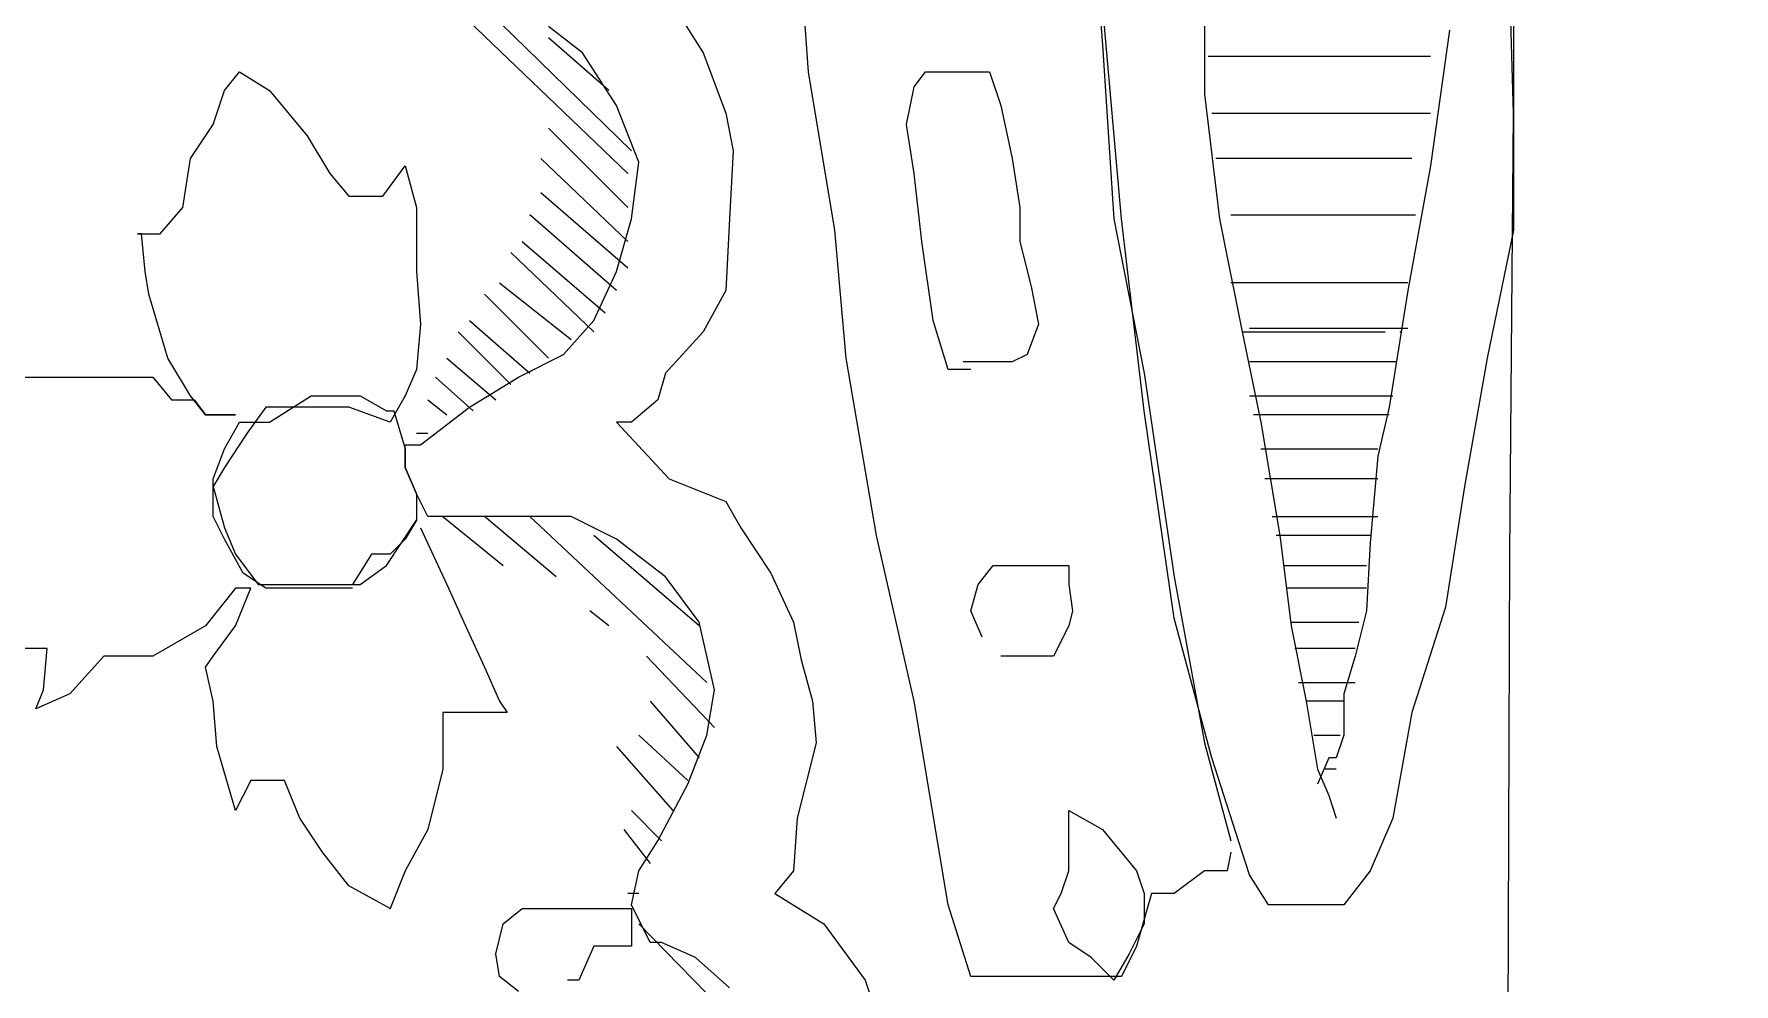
# Model space of a CAD drawing. Extents: x 735054 to 735644, y 4350981 to 4352008.
# Drawn here: x 735081.075 to 735085.585, y 4351838.08 to 4351840.6 of the extents above; entities that cross this region are included whole.
import ezdxf

# ---------------------------------------------------------------- set-up
doc = ezdxf.new("R2010")
doc.units = 0
doc.layers.get('0').update_dxf_attribs({"linetype": 'CONTINUOUS'})

msp = doc.modelspace()

# ---------------------------------------------------------------- linework, layer by layer
at = {"color": 0, "linetype": 'CONTINUOUS'}
for p, q in [((735085, 4351840.39), (735084.97, 4351841.39)), ((735085, 4351840.39), (735084.97, 4351841.39)), ((735083.87, 4351841.06), (735083.91, 4351840.57)), ((735083.87, 4351841.06), (735083.91, 4351840.57)), ((735083.13, 4351840.5), (735083.1, 4351840.92)), ((735083.13, 4351840.5), (735083.1, 4351840.92)), ((735085, 4351840.85), (735085, 4351840.44)), ((735085, 4351840.85), (735085, 4351840.44)), ((735084.18, 4351840.78), (735084.18, 4351840.44)), ((735084.18, 4351840.78), (735084.18, 4351840.44)), ((735082.65, 4351840.23), (735082.16, 4351840.7)), ((735082.65, 4351840.23), (735082.16, 4351840.7)), ((735082.24, 4351840.7), (735082.66, 4351840.29)), ((735082.24, 4351840.7), (735082.66, 4351840.29)), ((735083.96, 4351840.11), (735083.91, 4351840.68)), ((735083.96, 4351840.11), (735083.91, 4351840.68)), ((735082.53, 4351840.55), (735082.44, 4351840.62)), ((735082.53, 4351840.55), (735082.44, 4351840.62)), ((735082.8, 4351840.63), (735082.85, 4351840.55)), ((735082.8, 4351840.63), (735082.85, 4351840.55)), ((735082.6, 4351840.45), (735082.44, 4351840.59)), ((735082.6, 4351840.45), (735082.44, 4351840.59)), ((735083.91, 4351840.57), (735083.94, 4351840.11)), ((735083.91, 4351840.57), (735083.94, 4351840.11)), ((735084.83, 4351840.61), (735084.78, 4351840.25)), ((735084.83, 4351840.61), (735084.78, 4351840.25)), ((735082.62, 4351840.41), (735082.53, 4351840.55)), ((735082.62, 4351840.41), (735082.53, 4351840.55)), ((735082.85, 4351840.55), (735082.91, 4351840.39)), ((735082.85, 4351840.55), (735082.91, 4351840.39)), ((735084.51, 4351840.54), (735084.19, 4351840.54)), ((735084.51, 4351840.54), (735084.19, 4351840.54)), ((735084.78, 4351840.54), (735084.51, 4351840.54)), ((735084.78, 4351840.54), (735084.51, 4351840.54)), ((735081.58, 4351840.45), (735081.62, 4351840.5)), ((735081.58, 4351840.45), (735081.62, 4351840.5)), ((735081.62, 4351840.5), (735081.7, 4351840.45)), ((735081.62, 4351840.5), (735081.7, 4351840.45)), ((735083.2, 4351840.08), (735083.13, 4351840.5)), ((735083.2, 4351840.08), (735083.13, 4351840.5)), ((735083.41, 4351840.46), (735083.44, 4351840.5)), ((735083.41, 4351840.46), (735083.44, 4351840.5)), ((735083.44, 4351840.5), (735083.49, 4351840.5)), ((735083.44, 4351840.5), (735083.49, 4351840.5)), ((735083.49, 4351840.5), (735083.54, 4351840.5)), ((735083.49, 4351840.5), (735083.54, 4351840.5)), ((735083.54, 4351840.5), (735083.61, 4351840.5)), ((735083.54, 4351840.5), (735083.61, 4351840.5)), ((735083.61, 4351840.5), (735083.64, 4351840.41)), ((735083.61, 4351840.5), (735083.64, 4351840.41)), ((735081.55, 4351840.36), (735081.58, 4351840.45)), ((735081.55, 4351840.36), (735081.58, 4351840.45)), ((735081.7, 4351840.45), (735081.8, 4351840.33)), ((735081.7, 4351840.45), (735081.8, 4351840.33)), ((735083.39, 4351840.36), (735083.41, 4351840.46)), ((735083.39, 4351840.36), (735083.41, 4351840.46)), ((735084.18, 4351840.44), (735084.22, 4351840.11)), ((735084.18, 4351840.44), (735084.22, 4351840.11)), ((735085, 4351840.44), (735085, 4351840.08)), ((735085, 4351840.44), (735085, 4351840.08)), ((735082.68, 4351840.26), (735082.62, 4351840.41)), ((735082.68, 4351840.26), (735082.62, 4351840.41)), ((735082.91, 4351840.39), (735082.93, 4351840.29)), ((735082.91, 4351840.39), (735082.93, 4351840.29)), ((735083.64, 4351840.41), (735083.67, 4351840.27)), ((735083.64, 4351840.41), (735083.67, 4351840.27)), ((735084.2, 4351840.39), (735084.5, 4351840.39)), ((735084.2, 4351840.39), (735084.5, 4351840.39)), ((735084.5, 4351840.39), (735084.66, 4351840.39)), ((735084.5, 4351840.39), (735084.66, 4351840.39)), ((735084.66, 4351840.39), (735084.78, 4351840.39)), ((735084.66, 4351840.39), (735084.78, 4351840.39)), ((735084.99, 4351839.22), (735085, 4351840.39)), ((735084.99, 4351839.22), (735085, 4351840.39)), ((735081.49, 4351840.27), (735081.55, 4351840.36)), ((735081.49, 4351840.27), (735081.55, 4351840.36)), ((735082.44, 4351840.35), (735082.65, 4351840.14)), ((735082.44, 4351840.35), (735082.65, 4351840.14)), ((735083.41, 4351840.23), (735083.39, 4351840.36)), ((735083.41, 4351840.23), (735083.39, 4351840.36)), ((735081.8, 4351840.33), (735081.86, 4351840.23)), ((735081.8, 4351840.33), (735081.86, 4351840.23)), ((735081.47, 4351840.14), (735081.49, 4351840.27)), ((735081.47, 4351840.14), (735081.49, 4351840.27)), ((735082.65, 4351840.05), (735082.42, 4351840.27)), ((735082.65, 4351840.05), (735082.42, 4351840.27)), ((735082.66, 4351840.11), (735082.68, 4351840.26)), ((735082.66, 4351840.11), (735082.68, 4351840.26)), ((735082.93, 4351840.29), (735082.92, 4351840.11)), ((735082.93, 4351840.29), (735082.92, 4351840.11)), ((735083.67, 4351840.27), (735083.69, 4351840.14)), ((735083.67, 4351840.27), (735083.69, 4351840.14)), ((735084.33, 4351840.27), (735084.21, 4351840.27)), ((735084.33, 4351840.27), (735084.21, 4351840.27)), ((735084.54, 4351840.27), (735084.33, 4351840.27)), ((735084.54, 4351840.27), (735084.33, 4351840.27)), ((735084.73, 4351840.27), (735084.54, 4351840.27)), ((735084.73, 4351840.27), (735084.54, 4351840.27)), ((735081.86, 4351840.23), (735081.91, 4351840.17)), ((735081.86, 4351840.23), (735081.91, 4351840.17)), ((735082, 4351840.17), (735082.06, 4351840.25)), ((735082, 4351840.17), (735082.06, 4351840.25)), ((735082.06, 4351840.25), (735082.09, 4351840.14)), ((735082.06, 4351840.25), (735082.09, 4351840.14)), ((735083.43, 4351840.05), (735083.41, 4351840.23)), ((735083.43, 4351840.05), (735083.41, 4351840.23)), ((735084.78, 4351840.25), (735084.72, 4351839.92)), ((735084.78, 4351840.25), (735084.72, 4351839.92)), ((735081.91, 4351840.17), (735081.95, 4351840.17)), ((735081.91, 4351840.17), (735081.95, 4351840.17)), ((735081.95, 4351840.17), (735082, 4351840.17)), ((735081.95, 4351840.17), (735082, 4351840.17)), ((735082.42, 4351840.18), (735082.65, 4351839.98)), ((735082.42, 4351840.18), (735082.65, 4351839.98)), ((735081.41, 4351840.07), (735081.47, 4351840.14)), ((735081.41, 4351840.07), (735081.47, 4351840.14)), ((735082.09, 4351840.14), (735082.09, 4351839.97)), ((735082.09, 4351840.14), (735082.09, 4351839.97)), ((735082.62, 4351839.92), (735082.39, 4351840.12)), ((735082.62, 4351839.92), (735082.39, 4351840.12)), ((735083.69, 4351840.14), (735083.69, 4351840.05)), ((735083.69, 4351840.14), (735083.69, 4351840.05)), ((735084.25, 4351840.12), (735084.47, 4351840.12)), ((735084.25, 4351840.12), (735084.47, 4351840.12)), ((735084.47, 4351840.12), (735084.62, 4351840.12)), ((735084.47, 4351840.12), (735084.62, 4351840.12)), ((735084.62, 4351840.12), (735084.74, 4351840.12)), ((735084.62, 4351840.12), (735084.74, 4351840.12)), ((735082.62, 4351839.97), (735082.66, 4351840.11)), ((735082.62, 4351839.97), (735082.66, 4351840.11)), ((735082.92, 4351840.11), (735082.91, 4351839.92)), ((735082.92, 4351840.11), (735082.91, 4351839.92)), ((735083.23, 4351839.74), (735083.2, 4351840.08)), ((735083.23, 4351839.74), (735083.2, 4351840.08)), ((735083.94, 4351840.11), (735084.02, 4351839.7)), ((735083.94, 4351840.11), (735084.02, 4351839.7)), ((735084.02, 4351839.6), (735083.96, 4351840.11)), ((735084.02, 4351839.6), (735083.96, 4351840.11)), ((735084.22, 4351840.11), (735084.28, 4351839.81)), ((735084.22, 4351840.11), (735084.28, 4351839.81)), ((735085, 4351840.08), (735084.93, 4351839.74)), ((735085, 4351840.08), (735084.93, 4351839.74)), ((735081.36, 4351840.07), (735081.35, 4351840.07)), ((735081.35, 4351840.07), (735081.41, 4351840.07)), ((735081.36, 4351840.07), (735081.35, 4351840.07)), ((735081.35, 4351840.07), (735081.41, 4351840.07)), ((735081.37, 4351839.97), (735081.36, 4351840.07)), ((735081.37, 4351839.97), (735081.36, 4351840.07)), ((735082.37, 4351840.05), (735082.59, 4351839.86)), ((735082.37, 4351840.05), (735082.59, 4351839.86)), ((735083.46, 4351839.84), (735083.43, 4351840.05)), ((735083.46, 4351839.84), (735083.43, 4351840.05)), ((735083.69, 4351840.05), (735083.72, 4351839.93)), ((735083.69, 4351840.05), (735083.72, 4351839.93)), ((735082.56, 4351839.81), (735082.34, 4351840.02)), ((735082.56, 4351839.81), (735082.34, 4351840.02)), ((735081.38, 4351839.91), (735081.37, 4351839.97)), ((735081.38, 4351839.91), (735081.37, 4351839.97)), ((735082.09, 4351839.97), (735082.1, 4351839.83)), ((735082.09, 4351839.97), (735082.1, 4351839.83)), ((735082.31, 4351839.94), (735082.5, 4351839.79)), ((735082.31, 4351839.94), (735082.5, 4351839.79)), ((735082.56, 4351839.84), (735082.62, 4351839.97)), ((735082.56, 4351839.84), (735082.62, 4351839.97)), ((735084.36, 4351839.94), (735084.25, 4351839.94)), ((735084.36, 4351839.94), (735084.25, 4351839.94)), ((735084.51, 4351839.94), (735084.36, 4351839.94)), ((735084.51, 4351839.94), (735084.36, 4351839.94)), ((735084.72, 4351839.94), (735084.51, 4351839.94)), ((735084.72, 4351839.94), (735084.51, 4351839.94)), ((735081.43, 4351839.74), (735081.38, 4351839.91)), ((735081.43, 4351839.74), (735081.38, 4351839.91)), ((735082.44, 4351839.74), (735082.27, 4351839.91)), ((735082.44, 4351839.74), (735082.27, 4351839.91)), ((735082.91, 4351839.92), (735082.85, 4351839.81)), ((735082.91, 4351839.92), (735082.85, 4351839.81)), ((735083.72, 4351839.93), (735083.74, 4351839.83)), ((735083.72, 4351839.93), (735083.74, 4351839.83)), ((735084.72, 4351839.92), (735084.67, 4351839.61)), ((735084.72, 4351839.92), (735084.67, 4351839.61)), ((735082.1, 4351839.83), (735082.09, 4351839.71)), ((735082.1, 4351839.83), (735082.09, 4351839.71)), ((735082.34, 4351839.67), (735082.2, 4351839.81)), ((735082.34, 4351839.67), (735082.2, 4351839.81)), ((735082.23, 4351839.84), (735082.39, 4351839.7)), ((735082.23, 4351839.84), (735082.39, 4351839.7)), ((735082.48, 4351839.75), (735082.56, 4351839.84)), ((735082.48, 4351839.75), (735082.56, 4351839.84)), ((735082.85, 4351839.81), (735082.75, 4351839.7)), ((735082.85, 4351839.81), (735082.75, 4351839.7)), ((735083.5, 4351839.71), (735083.46, 4351839.84)), ((735083.5, 4351839.71), (735083.46, 4351839.84)), ((735083.74, 4351839.83), (735083.71, 4351839.75)), ((735083.74, 4351839.83), (735083.71, 4351839.75)), ((735084.28, 4351839.81), (735084.33, 4351839.57)), ((735084.28, 4351839.81), (735084.66, 4351839.81)), ((735084.28, 4351839.81), (735084.33, 4351839.57)), ((735084.28, 4351839.81), (735084.66, 4351839.81)), ((735084.3, 4351839.82), (735084.46, 4351839.82)), ((735084.3, 4351839.82), (735084.46, 4351839.82)), ((735084.46, 4351839.82), (735084.55, 4351839.82)), ((735084.46, 4351839.82), (735084.55, 4351839.82)), ((735084.55, 4351839.82), (735084.72, 4351839.82)), ((735084.55, 4351839.82), (735084.72, 4351839.82)), ((735081.49, 4351839.64), (735081.43, 4351839.74)), ((735081.49, 4351839.64), (735081.43, 4351839.74)), ((735082.17, 4351839.74), (735082.3, 4351839.63)), ((735082.17, 4351839.74), (735082.3, 4351839.63)), ((735082.36, 4351839.69), (735082.48, 4351839.75)), ((735082.36, 4351839.69), (735082.48, 4351839.75)), ((735083.31, 4351839.27), (735083.23, 4351839.74)), ((735083.31, 4351839.27), (735083.23, 4351839.74)), ((735083.61, 4351839.73), (735083.54, 4351839.73)), ((735083.61, 4351839.73), (735083.54, 4351839.73)), ((735083.67, 4351839.73), (735083.61, 4351839.73)), ((735083.67, 4351839.73), (735083.61, 4351839.73)), ((735083.71, 4351839.75), (735083.67, 4351839.73)), ((735083.71, 4351839.75), (735083.67, 4351839.73)), ((735084.69, 4351839.73), (735084.3, 4351839.73)), ((735084.69, 4351839.73), (735084.3, 4351839.73)), ((735084.93, 4351839.74), (735084.87, 4351839.4)), ((735084.93, 4351839.74), (735084.87, 4351839.4)), ((735081.02, 4351839.69), (735081.19, 4351839.69)), ((735081.02, 4351839.69), (735081.19, 4351839.69)), ((735081.19, 4351839.69), (735081.32, 4351839.69)), ((735081.19, 4351839.69), (735081.32, 4351839.69)), ((735081.32, 4351839.69), (735081.39, 4351839.69)), ((735081.32, 4351839.69), (735081.39, 4351839.69)), ((735081.39, 4351839.69), (735081.44, 4351839.63)), ((735081.39, 4351839.69), (735081.44, 4351839.63)), ((735082.09, 4351839.71), (735082.06, 4351839.64)), ((735082.09, 4351839.71), (735082.06, 4351839.64)), ((735082.24, 4351839.6), (735082.14, 4351839.69)), ((735082.24, 4351839.6), (735082.14, 4351839.69)), ((735082.23, 4351839.61), (735082.36, 4351839.69)), ((735082.23, 4351839.61), (735082.36, 4351839.69)), ((735082.75, 4351839.7), (735082.73, 4351839.63)), ((735082.75, 4351839.7), (735082.73, 4351839.63)), ((735083.56, 4351839.71), (735083.5, 4351839.71)), ((735083.56, 4351839.71), (735083.5, 4351839.71)), ((735084.02, 4351839.7), (735084.1, 4351839.16)), ((735084.02, 4351839.7), (735084.1, 4351839.16)), ((735081.44, 4351839.63), (735081.5, 4351839.63)), ((735081.44, 4351839.63), (735081.5, 4351839.63)), ((735081.53, 4351839.59), (735081.49, 4351839.64)), ((735081.53, 4351839.59), (735081.49, 4351839.64)), ((735081.5, 4351839.63), (735081.53, 4351839.59)), ((735081.5, 4351839.63), (735081.53, 4351839.59)), ((735081.7, 4351839.57), (735081.81, 4351839.64)), ((735081.7, 4351839.57), (735081.81, 4351839.64)), ((735081.81, 4351839.64), (735081.85, 4351839.64)), ((735081.81, 4351839.64), (735081.85, 4351839.64)), ((735081.85, 4351839.64), (735081.94, 4351839.64)), ((735081.85, 4351839.64), (735081.94, 4351839.64)), ((735081.94, 4351839.64), (735082.01, 4351839.6)), ((735081.94, 4351839.64), (735082.01, 4351839.6)), ((735082.06, 4351839.64), (735082.02, 4351839.57)), ((735082.06, 4351839.64), (735082.02, 4351839.57)), ((735082.12, 4351839.63), (735082.17, 4351839.59)), ((735082.12, 4351839.63), (735082.17, 4351839.59)), ((735082.73, 4351839.63), (735082.66, 4351839.57)), ((735082.73, 4351839.63), (735082.66, 4351839.57)), ((735084.3, 4351839.64), (735084.68, 4351839.64)), ((735084.3, 4351839.64), (735084.68, 4351839.64)), ((735081.53, 4351839.59), (735081.58, 4351839.59)), ((735081.61, 4351839.59), (735081.53, 4351839.59)), ((735081.53, 4351839.59), (735081.58, 4351839.59)), ((735081.61, 4351839.59), (735081.53, 4351839.59)), ((735081.58, 4351839.59), (735081.61, 4351839.59)), ((735081.58, 4351839.59), (735081.61, 4351839.59)), ((735081.69, 4351839.61), (735081.64, 4351839.54)), ((735081.69, 4351839.61), (735081.64, 4351839.54)), ((735081.76, 4351839.61), (735081.69, 4351839.61)), ((735081.76, 4351839.61), (735081.69, 4351839.61)), ((735081.84, 4351839.61), (735081.76, 4351839.61)), ((735081.84, 4351839.61), (735081.76, 4351839.61)), ((735081.91, 4351839.61), (735081.84, 4351839.61)), ((735081.91, 4351839.61), (735081.84, 4351839.61)), ((735082.02, 4351839.57), (735081.91, 4351839.61)), ((735082.02, 4351839.57), (735081.91, 4351839.61)), ((735082.01, 4351839.6), (735082.03, 4351839.6)), ((735082.01, 4351839.6), (735082.03, 4351839.6)), ((735082.03, 4351839.6), (735082.06, 4351839.5)), ((735082.03, 4351839.6), (735082.06, 4351839.5)), ((735082.1, 4351839.51), (735082.23, 4351839.61)), ((735082.1, 4351839.51), (735082.23, 4351839.61)), ((735084.1, 4351839.05), (735084.02, 4351839.6)), ((735084.1, 4351839.05), (735084.02, 4351839.6)), ((735084.67, 4351839.59), (735084.31, 4351839.59)), ((735084.67, 4351839.59), (735084.31, 4351839.59)), ((735084.67, 4351839.61), (735084.64, 4351839.48)), ((735084.67, 4351839.61), (735084.64, 4351839.48)), ((735081.58, 4351839.5), (735081.62, 4351839.57)), ((735081.58, 4351839.5), (735081.62, 4351839.57)), ((735081.64, 4351839.54), (735081.58, 4351839.45)), ((735081.64, 4351839.54), (735081.58, 4351839.45)), ((735081.62, 4351839.57), (735081.7, 4351839.57)), ((735081.62, 4351839.57), (735081.7, 4351839.57)), ((735082.12, 4351839.54), (735082.09, 4351839.54)), ((735082.12, 4351839.54), (735082.09, 4351839.54)), ((735082.66, 4351839.57), (735082.62, 4351839.57)), ((735082.62, 4351839.57), (735082.76, 4351839.42)), ((735082.66, 4351839.57), (735082.62, 4351839.57)), ((735082.62, 4351839.57), (735082.76, 4351839.42)), ((735084.33, 4351839.57), (735084.38, 4351839.27)), ((735084.33, 4351839.57), (735084.38, 4351839.27)), ((735081.55, 4351839.42), (735081.58, 4351839.5)), ((735081.55, 4351839.42), (735081.58, 4351839.5)), ((735082.06, 4351839.51), (735082.1, 4351839.51)), ((735082.06, 4351839.45), (735082.06, 4351839.51)), ((735082.06, 4351839.51), (735082.1, 4351839.51)), ((735082.06, 4351839.45), (735082.06, 4351839.51)), ((735082.06, 4351839.5), (735082.06, 4351839.45)), ((735082.06, 4351839.5), (735082.06, 4351839.45)), ((735084.33, 4351839.5), (735084.64, 4351839.5)), ((735084.33, 4351839.5), (735084.64, 4351839.5)), ((735081.58, 4351839.45), (735081.55, 4351839.4)), ((735081.58, 4351839.45), (735081.55, 4351839.4)), ((735082.09, 4351839.38), (735082.06, 4351839.45)), ((735082.06, 4351839.45), (735082.09, 4351839.38)), ((735082.09, 4351839.38), (735082.06, 4351839.45)), ((735082.06, 4351839.45), (735082.09, 4351839.38)), ((735084.64, 4351839.48), (735084.62, 4351839.25)), ((735084.64, 4351839.48), (735084.62, 4351839.25)), ((735081.55, 4351839.32), (735081.55, 4351839.42)), ((735081.55, 4351839.32), (735081.55, 4351839.42)), ((735081.55, 4351839.4), (735081.58, 4351839.29)), ((735081.55, 4351839.4), (735081.58, 4351839.29)), ((735082.76, 4351839.42), (735082.91, 4351839.36)), ((735082.76, 4351839.42), (735082.91, 4351839.36)), ((735084.64, 4351839.42), (735084.34, 4351839.42)), ((735084.64, 4351839.42), (735084.34, 4351839.42)), ((735084.87, 4351839.4), (735084.82, 4351839.08)), ((735084.87, 4351839.4), (735084.82, 4351839.08)), ((735082.12, 4351839.32), (735082.09, 4351839.38)), ((735082.09, 4351839.38), (735082.09, 4351839.31)), ((735082.12, 4351839.32), (735082.09, 4351839.38)), ((735082.09, 4351839.38), (735082.09, 4351839.31)), ((735082.91, 4351839.36), (735082.95, 4351839.29)), ((735082.91, 4351839.36), (735082.95, 4351839.29)), ((735081.58, 4351839.26), (735081.55, 4351839.32)), ((735081.58, 4351839.26), (735081.55, 4351839.32)), ((735082.05, 4351839.25), (735082.09, 4351839.31)), ((735082.05, 4351839.25), (735082.09, 4351839.31)), ((735082.09, 4351839.31), (735082.06, 4351839.26)), ((735082.09, 4351839.31), (735082.06, 4351839.26)), ((735082.2, 4351839.32), (735082.12, 4351839.32)), ((735082.2, 4351839.32), (735082.12, 4351839.32)), ((735082.16, 4351839.32), (735082.32, 4351839.19)), ((735082.16, 4351839.32), (735082.32, 4351839.19)), ((735082.3, 4351839.32), (735082.2, 4351839.32)), ((735082.3, 4351839.32), (735082.2, 4351839.32)), ((735082.46, 4351839.16), (735082.27, 4351839.32)), ((735082.46, 4351839.16), (735082.27, 4351839.32)), ((735082.39, 4351839.32), (735082.3, 4351839.32)), ((735082.39, 4351839.32), (735082.3, 4351839.32)), ((735082.5, 4351839.32), (735082.39, 4351839.32)), ((735082.39, 4351839.32), (735082.86, 4351838.88)), ((735082.5, 4351839.32), (735082.39, 4351839.32)), ((735082.39, 4351839.32), (735082.86, 4351838.88)), ((735082.62, 4351839.26), (735082.5, 4351839.32)), ((735082.62, 4351839.26), (735082.5, 4351839.32)), ((735084.36, 4351839.32), (735084.64, 4351839.32)), ((735084.36, 4351839.32), (735084.64, 4351839.32)), ((735081.58, 4351839.29), (735081.61, 4351839.22)), ((735081.58, 4351839.29), (735081.61, 4351839.22)), ((735082.1, 4351839.29), (735082.17, 4351839.14)), ((735082.1, 4351839.29), (735082.17, 4351839.14)), ((735082.84, 4351839.03), (735082.56, 4351839.27)), ((735082.84, 4351839.03), (735082.56, 4351839.27)), ((735082.95, 4351839.29), (735083.03, 4351839.17)), ((735082.95, 4351839.29), (735083.03, 4351839.17)), ((735083.41, 4351838.83), (735083.31, 4351839.27)), ((735083.41, 4351838.83), (735083.31, 4351839.27)), ((735084.62, 4351839.27), (735084.37, 4351839.27)), ((735084.62, 4351839.27), (735084.37, 4351839.27)), ((735084.38, 4351839.27), (735084.41, 4351839.03)), ((735084.38, 4351839.27), (735084.41, 4351839.03)), ((735081.63, 4351839.17), (735081.58, 4351839.26)), ((735081.63, 4351839.17), (735081.58, 4351839.26)), ((735081.61, 4351839.22), (735081.67, 4351839.14)), ((735081.61, 4351839.22), (735081.67, 4351839.14)), ((735081.97, 4351839.22), (735081.92, 4351839.14)), ((735081.97, 4351839.22), (735081.92, 4351839.14)), ((735082.02, 4351839.22), (735081.97, 4351839.22)), ((735082.02, 4351839.22), (735081.97, 4351839.22)), ((735082.01, 4351839.19), (735082.05, 4351839.25)), ((735082.01, 4351839.19), (735082.05, 4351839.25)), ((735082.06, 4351839.26), (735082.02, 4351839.22)), ((735082.06, 4351839.26), (735082.02, 4351839.22)), ((735082.75, 4351839.16), (735082.62, 4351839.26)), ((735082.75, 4351839.16), (735082.62, 4351839.26)), ((735084.62, 4351839.25), (735084.61, 4351839.07)), ((735084.62, 4351839.25), (735084.61, 4351839.07)), ((735084.98, 4351836.36), (735084.99, 4351839.22)), ((735084.98, 4351836.36), (735084.99, 4351839.22)), ((735081.94, 4351839.14), (735082.01, 4351839.19)), ((735081.94, 4351839.14), (735082.01, 4351839.19)), ((735083.58, 4351839.14), (735083.62, 4351839.19)), ((735083.58, 4351839.14), (735083.62, 4351839.19)), ((735083.62, 4351839.19), (735083.68, 4351839.19)), ((735083.62, 4351839.19), (735083.68, 4351839.19)), ((735083.68, 4351839.19), (735083.76, 4351839.19)), ((735083.68, 4351839.19), (735083.76, 4351839.19)), ((735083.76, 4351839.19), (735083.82, 4351839.19)), ((735083.76, 4351839.19), (735083.82, 4351839.19)), ((735083.82, 4351839.19), (735083.82, 4351839.14)), ((735083.82, 4351839.19), (735083.82, 4351839.14)), ((735084.39, 4351839.19), (735084.61, 4351839.19)), ((735084.39, 4351839.19), (735084.61, 4351839.19)), ((735081.61, 4351839.13), (735081.53, 4351839.03)), ((735081.61, 4351839.13), (735081.53, 4351839.03)), ((735081.61, 4351839.03), (735081.65, 4351839.13)), ((735081.65, 4351839.13), (735081.61, 4351839.13)), ((735081.61, 4351839.03), (735081.65, 4351839.13)), ((735081.65, 4351839.13), (735081.61, 4351839.13)), ((735081.69, 4351839.13), (735081.63, 4351839.17)), ((735081.69, 4351839.13), (735081.63, 4351839.17)), ((735081.67, 4351839.14), (735081.76, 4351839.14)), ((735081.67, 4351839.14), (735081.76, 4351839.14)), ((735081.76, 4351839.13), (735081.69, 4351839.13)), ((735081.76, 4351839.13), (735081.69, 4351839.13)), ((735081.76, 4351839.14), (735081.85, 4351839.14)), ((735081.76, 4351839.14), (735081.85, 4351839.14)), ((735081.84, 4351839.13), (735081.76, 4351839.13)), ((735081.84, 4351839.13), (735081.76, 4351839.13)), ((735081.92, 4351839.13), (735081.84, 4351839.13)), ((735081.92, 4351839.13), (735081.84, 4351839.13)), ((735081.85, 4351839.14), (735081.94, 4351839.14)), ((735081.85, 4351839.14), (735081.94, 4351839.14)), ((735082.17, 4351839.14), (735082.22, 4351839.03)), ((735082.17, 4351839.14), (735082.22, 4351839.03)), ((735082.84, 4351839.04), (735082.75, 4351839.16)), ((735082.84, 4351839.04), (735082.75, 4351839.16)), ((735083.03, 4351839.17), (735083.09, 4351839.04)), ((735083.03, 4351839.17), (735083.09, 4351839.04)), ((735083.56, 4351839.07), (735083.58, 4351839.14)), ((735083.56, 4351839.07), (735083.58, 4351839.14)), ((735083.82, 4351839.14), (735083.83, 4351839.07)), ((735083.82, 4351839.14), (735083.83, 4351839.07)), ((735084.1, 4351839.16), (735084.18, 4351838.72)), ((735084.1, 4351839.16), (735084.18, 4351838.72)), ((735084.61, 4351839.13), (735084.4, 4351839.13)), ((735084.61, 4351839.13), (735084.4, 4351839.13)), ((735082.6, 4351839.03), (735082.55, 4351839.07)), ((735082.6, 4351839.03), (735082.55, 4351839.07)), ((735082.88, 4351838.86), (735082.84, 4351839.04)), ((735082.88, 4351838.86), (735082.84, 4351839.04)), ((735083.09, 4351839.04), (735083.11, 4351838.94)), ((735083.09, 4351839.04), (735083.11, 4351838.94)), ((735083.59, 4351839), (735083.56, 4351839.07)), ((735083.59, 4351839), (735083.56, 4351839.07)), ((735083.83, 4351839.07), (735083.82, 4351839.03)), ((735083.83, 4351839.07), (735083.82, 4351839.03)), ((735084.2, 4351838.68), (735084.1, 4351839.05)), ((735084.2, 4351838.68), (735084.1, 4351839.05)), ((735084.41, 4351839.04), (735084.59, 4351839.04)), ((735084.41, 4351839.04), (735084.59, 4351839.04)), ((735084.61, 4351839.07), (735084.58, 4351838.95)), ((735084.61, 4351839.07), (735084.58, 4351838.95)), ((735084.82, 4351839.08), (735084.73, 4351838.8)), ((735084.82, 4351839.08), (735084.73, 4351838.8)), ((735081.53, 4351839.03), (735081.39, 4351838.95)), ((735081.53, 4351839.03), (735081.39, 4351838.95)), ((735081.55, 4351838.95), (735081.61, 4351839.03)), ((735081.55, 4351838.95), (735081.61, 4351839.03)), ((735082.22, 4351839.03), (735082.27, 4351838.92)), ((735082.22, 4351839.03), (735082.27, 4351838.92)), ((735083.82, 4351839.03), (735083.78, 4351838.95)), ((735083.82, 4351839.03), (735083.78, 4351838.95)), ((735084.41, 4351839.03), (735084.45, 4351838.83)), ((735084.41, 4351839.03), (735084.45, 4351838.83)), ((735081.11, 4351838.97), (735080.94, 4351838.97)), ((735081.11, 4351838.97), (735080.94, 4351838.97)), ((735081.1, 4351838.86), (735081.11, 4351838.97)), ((735081.1, 4351838.86), (735081.11, 4351838.97)), ((735081.26, 4351838.95), (735081.17, 4351838.85)), ((735081.26, 4351838.95), (735081.17, 4351838.85)), ((735081.39, 4351838.95), (735081.26, 4351838.95)), ((735081.39, 4351838.95), (735081.26, 4351838.95)), ((735081.53, 4351838.92), (735081.55, 4351838.95)), ((735081.53, 4351838.92), (735081.55, 4351838.95)), ((735082.88, 4351838.76), (735082.7, 4351838.95)), ((735082.88, 4351838.76), (735082.7, 4351838.95)), ((735083.68, 4351838.95), (735083.64, 4351838.95)), ((735083.68, 4351838.95), (735083.64, 4351838.95)), ((735083.74, 4351838.95), (735083.68, 4351838.95)), ((735083.74, 4351838.95), (735083.68, 4351838.95)), ((735083.78, 4351838.95), (735083.74, 4351838.95)), ((735083.78, 4351838.95), (735083.74, 4351838.95)), ((735084.58, 4351838.97), (735084.42, 4351838.97)), ((735084.58, 4351838.97), (735084.42, 4351838.97)), ((735084.58, 4351838.95), (735084.55, 4351838.85)), ((735084.58, 4351838.95), (735084.55, 4351838.85)), ((735081.55, 4351838.83), (735081.53, 4351838.92)), ((735081.55, 4351838.83), (735081.53, 4351838.92)), ((735082.27, 4351838.92), (735082.31, 4351838.83)), ((735082.27, 4351838.92), (735082.31, 4351838.83)), ((735083.11, 4351838.94), (735083.14, 4351838.83)), ((735083.11, 4351838.94), (735083.14, 4351838.83)), ((735081.08, 4351838.81), (735081.1, 4351838.86)), ((735081.08, 4351838.81), (735081.1, 4351838.86)), ((735082.86, 4351838.74), (735082.88, 4351838.86)), ((735082.86, 4351838.74), (735082.88, 4351838.86)), ((735084.43, 4351838.88), (735084.58, 4351838.88)), ((735084.43, 4351838.88), (735084.58, 4351838.88)), ((735081.17, 4351838.85), (735081.08, 4351838.81)), ((735081.17, 4351838.85), (735081.08, 4351838.81)), ((735081.56, 4351838.71), (735081.55, 4351838.83)), ((735081.56, 4351838.71), (735081.55, 4351838.83)), ((735082.31, 4351838.83), (735082.33, 4351838.8)), ((735082.31, 4351838.83), (735082.33, 4351838.8)), ((735082.71, 4351838.83), (735082.84, 4351838.68)), ((735082.71, 4351838.83), (735082.84, 4351838.68)), ((735083.14, 4351838.83), (735083.15, 4351838.72)), ((735083.14, 4351838.83), (735083.15, 4351838.72)), ((735083.5, 4351838.29), (735083.41, 4351838.83)), ((735083.5, 4351838.29), (735083.41, 4351838.83)), ((735084.45, 4351838.83), (735084.48, 4351838.65)), ((735084.55, 4351838.83), (735084.45, 4351838.83)), ((735084.45, 4351838.83), (735084.48, 4351838.65)), ((735084.55, 4351838.83), (735084.45, 4351838.83)), ((735084.55, 4351838.85), (735084.55, 4351838.74)), ((735084.55, 4351838.85), (735084.55, 4351838.74)), ((735082.25, 4351838.8), (735082.16, 4351838.8)), ((735082.16, 4351838.8), (735082.16, 4351838.65)), ((735082.25, 4351838.8), (735082.16, 4351838.8)), ((735082.16, 4351838.8), (735082.16, 4351838.65)), ((735082.33, 4351838.8), (735082.25, 4351838.8)), ((735082.33, 4351838.8), (735082.25, 4351838.8)), ((735084.73, 4351838.8), (735084.68, 4351838.52)), ((735084.73, 4351838.8), (735084.68, 4351838.52)), ((735082.81, 4351838.62), (735082.68, 4351838.74)), ((735082.81, 4351838.62), (735082.68, 4351838.74)), ((735082.81, 4351838.61), (735082.86, 4351838.74)), ((735082.81, 4351838.61), (735082.86, 4351838.74)), ((735083.15, 4351838.72), (735083.1, 4351838.52)), ((735083.15, 4351838.72), (735083.1, 4351838.52)), ((735084.18, 4351838.72), (735084.25, 4351838.46)), ((735084.18, 4351838.72), (735084.25, 4351838.46)), ((735084.47, 4351838.74), (735084.54, 4351838.74)), ((735084.47, 4351838.74), (735084.54, 4351838.74)), ((735084.55, 4351838.74), (735084.53, 4351838.68)), ((735084.55, 4351838.74), (735084.53, 4351838.68)), ((735081.61, 4351838.54), (735081.56, 4351838.71)), ((735081.61, 4351838.54), (735081.56, 4351838.71)), ((735082.62, 4351838.71), (735082.77, 4351838.54)), ((735082.62, 4351838.71), (735082.77, 4351838.54)), ((735084.28, 4351838.43), (735084.2, 4351838.68)), ((735084.28, 4351838.43), (735084.2, 4351838.68)), ((735084.51, 4351838.68), (735084.48, 4351838.61)), ((735084.51, 4351838.68), (735084.48, 4351838.61)), ((735084.53, 4351838.68), (735084.51, 4351838.68)), ((735084.53, 4351838.68), (735084.51, 4351838.68)), ((735082.16, 4351838.65), (735082.12, 4351838.49)), ((735082.16, 4351838.65), (735082.12, 4351838.49)), ((735084.48, 4351838.65), (735084.51, 4351838.58)), ((735084.48, 4351838.65), (735084.51, 4351838.58)), ((735084.53, 4351838.65), (735084.5, 4351838.65)), ((735084.53, 4351838.65), (735084.5, 4351838.65)), ((735081.65, 4351838.62), (735081.61, 4351838.54)), ((735081.65, 4351838.62), (735081.61, 4351838.54)), ((735081.74, 4351838.62), (735081.65, 4351838.62)), ((735081.74, 4351838.62), (735081.65, 4351838.62)), ((735081.78, 4351838.52), (735081.74, 4351838.62)), ((735081.78, 4351838.52), (735081.74, 4351838.62)), ((735082.73, 4351838.46), (735082.81, 4351838.61)), ((735082.73, 4351838.46), (735082.81, 4351838.61)), ((735082.74, 4351838.46), (735082.66, 4351838.54)), ((735082.74, 4351838.46), (735082.66, 4351838.54)), ((735083.82, 4351838.54), (735083.91, 4351838.49)), ((735083.82, 4351838.49), (735083.82, 4351838.54)), ((735083.82, 4351838.54), (735083.91, 4351838.49)), ((735083.82, 4351838.49), (735083.82, 4351838.54)), ((735084.51, 4351838.58), (735084.53, 4351838.52)), ((735084.51, 4351838.58), (735084.53, 4351838.52)), ((735081.84, 4351838.43), (735081.78, 4351838.52)), ((735081.84, 4351838.43), (735081.78, 4351838.52)), ((735083.1, 4351838.52), (735083.09, 4351838.38)), ((735083.1, 4351838.52), (735083.09, 4351838.38)), ((735084.68, 4351838.52), (735084.62, 4351838.38)), ((735084.68, 4351838.52), (735084.62, 4351838.38)), ((735082.12, 4351838.49), (735082.06, 4351838.38)), ((735082.12, 4351838.49), (735082.06, 4351838.38)), ((735082.64, 4351838.49), (735082.71, 4351838.4)), ((735082.64, 4351838.49), (735082.71, 4351838.4)), ((735082.68, 4351838.38), (735082.73, 4351838.46)), ((735082.68, 4351838.38), (735082.73, 4351838.46)), ((735083.82, 4351838.43), (735083.82, 4351838.49)), ((735083.82, 4351838.43), (735083.82, 4351838.49)), ((735083.91, 4351838.49), (735084, 4351838.38)), ((735083.91, 4351838.49), (735084, 4351838.38)), ((735081.91, 4351838.34), (735081.84, 4351838.43)), ((735081.91, 4351838.34), (735081.84, 4351838.43)), ((735083.82, 4351838.38), (735083.82, 4351838.43)), ((735083.82, 4351838.38), (735083.82, 4351838.43)), ((735084.25, 4351838.43), (735084.24, 4351838.38)), ((735084.25, 4351838.43), (735084.24, 4351838.38)), ((735084.3, 4351838.37), (735084.28, 4351838.43)), ((735084.3, 4351838.37), (735084.28, 4351838.43)), ((735082.06, 4351838.38), (735082.02, 4351838.28)), ((735082.06, 4351838.38), (735082.02, 4351838.28)), ((735082.66, 4351838.29), (735082.68, 4351838.38)), ((735082.66, 4351838.29), (735082.68, 4351838.38)), ((735083.09, 4351838.38), (735083.04, 4351838.32)), ((735083.09, 4351838.38), (735083.04, 4351838.32)), ((735083.8, 4351838.32), (735083.82, 4351838.38)), ((735083.8, 4351838.32), (735083.82, 4351838.38)), ((735084, 4351838.38), (735084.02, 4351838.32)), ((735084, 4351838.38), (735084.02, 4351838.32)), ((735084.18, 4351838.38), (735084.1, 4351838.32)), ((735084.18, 4351838.38), (735084.1, 4351838.32)), ((735084.24, 4351838.38), (735084.18, 4351838.38)), ((735084.24, 4351838.38), (735084.18, 4351838.38)), ((735084.35, 4351838.29), (735084.3, 4351838.37)), ((735084.35, 4351838.29), (735084.3, 4351838.37)), ((735084.62, 4351838.38), (735084.55, 4351838.29)), ((735084.62, 4351838.38), (735084.55, 4351838.29)), ((735082.02, 4351838.28), (735081.91, 4351838.34)), ((735082.02, 4351838.28), (735081.91, 4351838.34)), ((735082.68, 4351838.32), (735082.65, 4351838.32)), ((735082.68, 4351838.32), (735082.65, 4351838.32)), ((735083.04, 4351838.32), (735083.17, 4351838.24)), ((735083.04, 4351838.32), (735083.17, 4351838.24)), ((735083.78, 4351838.28), (735083.8, 4351838.32)), ((735083.78, 4351838.28), (735083.8, 4351838.32)), ((735084.04, 4351838.32), (735084, 4351838.18)), ((735084.04, 4351838.32), (735084, 4351838.18)), ((735084.02, 4351838.32), (735084.02, 4351838.24)), ((735084.02, 4351838.32), (735084.02, 4351838.24)), ((735084.1, 4351838.32), (735084.04, 4351838.32)), ((735084.1, 4351838.32), (735084.04, 4351838.32)), ((735082.32, 4351838.24), (735082.37, 4351838.28)), ((735082.32, 4351838.24), (735082.37, 4351838.28)), ((735082.37, 4351838.28), (735082.45, 4351838.28)), ((735082.37, 4351838.28), (735082.45, 4351838.28)), ((735082.45, 4351838.28), (735082.52, 4351838.28)), ((735082.45, 4351838.28), (735082.52, 4351838.28)), ((735082.52, 4351838.28), (735082.56, 4351838.28)), ((735082.52, 4351838.28), (735082.56, 4351838.28)), ((735082.56, 4351838.28), (735082.62, 4351838.28)), ((735082.56, 4351838.28), (735082.62, 4351838.28)), ((735082.62, 4351838.28), (735082.65, 4351838.28)), ((735082.62, 4351838.28), (735082.65, 4351838.28)), ((735082.65, 4351838.28), (735082.66, 4351838.28)), ((735082.65, 4351838.28), (735082.66, 4351838.28)), ((735082.71, 4351838.19), (735082.66, 4351838.29)), ((735082.71, 4351838.19), (735082.66, 4351838.29)), ((735082.66, 4351838.28), (735082.66, 4351838.18)), ((735082.66, 4351838.28), (735082.66, 4351838.18)), ((735083.56, 4351838.1), (735083.5, 4351838.29)), ((735083.56, 4351838.1), (735083.5, 4351838.29)), ((735083.82, 4351838.19), (735083.78, 4351838.28)), ((735083.82, 4351838.19), (735083.78, 4351838.28)), ((735084.44, 4351838.29), (735084.35, 4351838.29)), ((735084.44, 4351838.29), (735084.35, 4351838.29)), ((735084.55, 4351838.29), (735084.44, 4351838.29)), ((735084.55, 4351838.29), (735084.44, 4351838.29)), ((735082.3, 4351838.16), (735082.32, 4351838.24)), ((735082.3, 4351838.16), (735082.32, 4351838.24)), ((735082.68, 4351838.24), (735083.04, 4351837.87)), ((735082.68, 4351838.24), (735083.04, 4351837.87)), ((735083.17, 4351838.24), (735083.28, 4351838.09)), ((735083.17, 4351838.24), (735083.28, 4351838.09)), ((735084.02, 4351838.24), (735083.98, 4351838.16)), ((735084.02, 4351838.24), (735083.98, 4351838.16)), ((735082.56, 4351838.18), (735082.52, 4351838.09)), ((735082.56, 4351838.18), (735082.52, 4351838.09)), ((735082.6, 4351838.18), (735082.56, 4351838.18)), ((735082.6, 4351838.18), (735082.56, 4351838.18)), ((735082.66, 4351838.18), (735082.6, 4351838.18)), ((735082.66, 4351838.18), (735082.6, 4351838.18)), ((735082.74, 4351838.19), (735082.71, 4351838.19)), ((735082.74, 4351838.19), (735082.71, 4351838.19)), ((735082.83, 4351838.15), (735082.74, 4351838.19)), ((735082.83, 4351838.15), (735082.74, 4351838.19)), ((735083.88, 4351838.15), (735083.82, 4351838.19)), ((735083.88, 4351838.15), (735083.82, 4351838.19)), ((735084, 4351838.18), (735083.96, 4351838.1)), ((735084, 4351838.18), (735083.96, 4351838.1)), ((735082.31, 4351838.1), (735082.3, 4351838.16)), ((735082.31, 4351838.1), (735082.3, 4351838.16)), ((735082.92, 4351838.07), (735082.83, 4351838.15)), ((735082.92, 4351838.07), (735082.83, 4351838.15)), ((735083.94, 4351838.09), (735083.88, 4351838.15)), ((735083.94, 4351838.09), (735083.88, 4351838.15)), ((735083.98, 4351838.16), (735083.94, 4351838.09)), ((735083.98, 4351838.16), (735083.94, 4351838.09)), ((735082.36, 4351838.06), (735082.31, 4351838.1)), ((735082.36, 4351838.06), (735082.31, 4351838.1)), ((735082.52, 4351838.09), (735082.49, 4351838.09)), ((735082.52, 4351838.09), (735082.49, 4351838.09)), ((735083.28, 4351838.09), (735083.31, 4351838)), ((735083.28, 4351838.09), (735083.31, 4351838)), ((735083.61, 4351838.1), (735083.56, 4351838.1)), ((735083.61, 4351838.1), (735083.56, 4351838.1)), ((735083.69, 4351838.1), (735083.61, 4351838.1)), ((735083.69, 4351838.1), (735083.61, 4351838.1)), ((735083.76, 4351838.1), (735083.69, 4351838.1)), ((735083.76, 4351838.1), (735083.69, 4351838.1)), ((735083.83, 4351838.1), (735083.76, 4351838.1)), ((735083.83, 4351838.1), (735083.76, 4351838.1)), ((735083.92, 4351838.1), (735083.83, 4351838.1)), ((735083.92, 4351838.1), (735083.83, 4351838.1)), ((735083.96, 4351838.1), (735083.92, 4351838.1)), ((735083.96, 4351838.1), (735083.92, 4351838.1))]:
    msp.add_line(p, q, dxfattribs=at)
for p in [(735084.7, 4351839.81), (735084.7, 4351839.81), (735082.06, 4351839.64), (735082.06, 4351839.64), (735082.02, 4351838.28), (735082.02, 4351838.28)]:
    msp.add_point(p, dxfattribs=at)

# ---------------------------------------------------------------- meshes
mesh = msp.add_polyface(dxfattribs=at)
corners = [(735362.5, 4350981), (735054.5, 4352007.5), (735644, 4350981), (735644, 4352007.5), (735054.5, 4350981)]
mesh.append_faces([[corners[k] for k in face] for face in [(0, 1, 4), (1, 0, 2, 3)]], dxfattribs={"vtx0": -1, "color": 0})
mesh = msp.add_polyface(dxfattribs=at)
corners = [(735345.58, 4351821), (735345.58, 4352001.5), (735064.5, 4352001.5), (735064.5, 4351821)]
mesh.append_faces([[corners[k] for k in face] for face in [(0, 1, 2, 3)]], dxfattribs={"color": 0})

doc.saveas('drawing.dxf')
